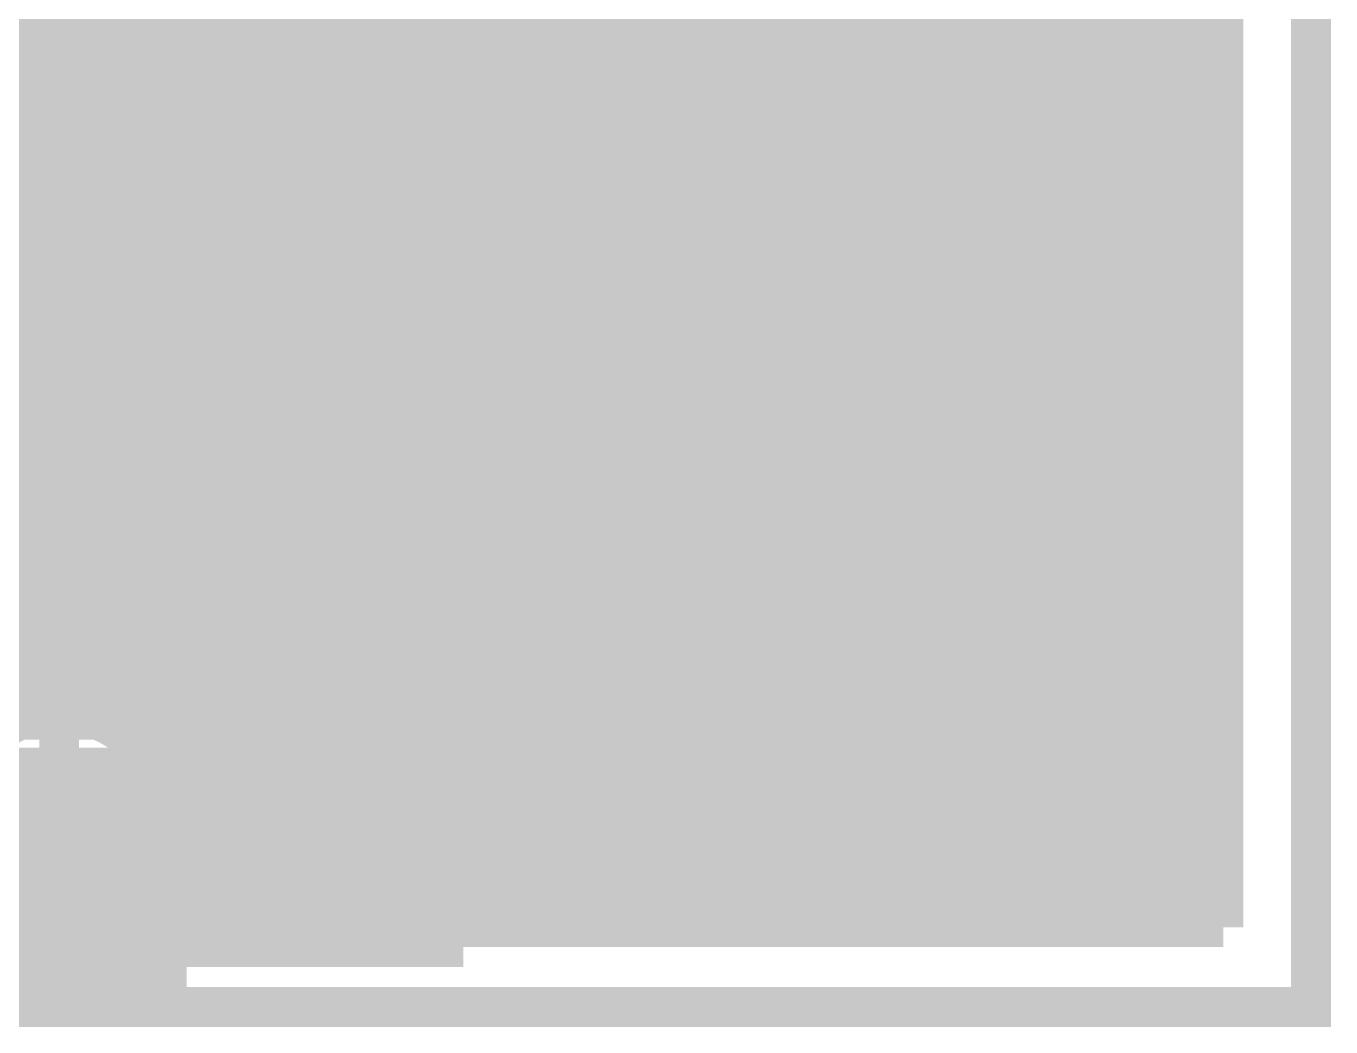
# Model space of a CAD drawing. Extents: x -7 to 100, y -42 to 30.
# Drawn here: x 91.81 to 100.13, y -0.13 to 6.25 of the extents above; entities that cross this region are included whole.
import ezdxf

# ---------------------------------------------------------------- set-up
doc = ezdxf.new("R2010")
doc.units = 0
doc.header["$MEASUREMENT"] = 0
doc.layers.get('0').update_dxf_attribs({"linetype": 'CONTINUOUS'})
for name, color, linetype in [('22-315-0_BOT', 7, 'CONTINUOUS'), ('22-315-0_DRD', 7, 'CONTINUOUS'), ('22-315-0_GND', 6, 'CONTINUOUS'), ('22-315-0_IN1', 4, 'CONTINUOUS'), ('22-315-0_SMB', 3, 'CONTINUOUS'), ('22-315-0_SMT', 5, 'CONTINUOUS'), ('22-315-0_SSB', 9, 'CONTINUOUS'), ('22-315-0_SST', 12, 'CONTINUOUS'), ('22-315-0_TOP', 11, 'CONTINUOUS'), ('THRUHOLE_TAP', 15, 'CONTINUOUS')]:
    doc.layers.add(name, color=color, linetype=linetype)

# ---------------------------------------------------------------- blocks, each defined once
blk = doc.blocks.new('ROUND_16')
at = {"const_width": 3.50012}
blk.add_lwpolyline([(-1.75006, 0, 1), (1.75006, 0, 1)], format="xyb", close=True, dxfattribs=at)
blk = doc.blocks.new('ROUND_56')
at = {"const_width": 0.35052}
blk.add_lwpolyline([(-0.17526, 0, 1), (0.17526, 0, 1)], format="xyb", close=True, dxfattribs=at)
blk = doc.blocks.new('ROUND_62')
at = {"const_width": 0.35052}
blk.add_lwpolyline([(-0.17526, 0, 1), (0.17526, 0, 1)], format="xyb", close=True, dxfattribs=at)
blk = doc.blocks.new('ROUND_66')
at = {"const_width": 2.00025}
blk.add_lwpolyline([(-1.000124, 0, 1), (1.000124, 0, 1)], format="xyb", close=True, dxfattribs=at)
blk = doc.blocks.new('ROUND_17')
at = {"const_width": 1.75006}
blk.add_lwpolyline([(-0.87503, 0, 1), (0.87503, 0, 1)], format="xyb", close=True, dxfattribs=at)
blk = doc.blocks.new('ROUND_83')
at = {"const_width": 0.10033}
blk.add_lwpolyline([(-0.050164, 0, 1), (0.050164, 0, 1)], format="xyb", close=True, dxfattribs=at)

msp = doc.modelspace()

# ---------------------------------------------------------------- linework, layer by layer
at = {"layer": '22-315-0_BOT'}
for points, const_width in [([(99.314, 23.75916), (99.314, 5.9182)], 0.254), ([(99.187, 23.58136), (99.187, 6.1214)], 0.254), ([(93.75902, 7.84098), (91.3511, 5.43052)], 0.254), ([(92.7862, 6.86816), (92.7862, 6.08076)], 0.254), ([(92.5576, 6.63956), (92.5576, 5.6769)], 0.254), ([(92.329, 6.41096), (92.329, 5.09016)], 0.254), ([(92.95638, 6.3246), (92.24264, 6.3246)], 0.254), ([(99.314, 6.3246), (99.04222, 6.3246)], 0.254), ([(92.1004, 6.18236), (92.1004, 1.86944)], 0.254), ([(92.79382, 6.096), (92.01404, 6.096)], 0.254), ([(99.314, 6.096), (99.20478, 6.096)], 0.254), ([(91.8718, 5.95376), (91.8718, 1.85674)], 0.254), ([(92.65666, 5.8674), (91.78544, 5.8674)], 0.254), ([(92.53982, 5.6388), (91.55684, 5.6388)], 0.254), ([(92.44076, 5.4102), (91.32824, 5.4102)], 0.254), ([(92.35694, 5.1816), (90.3732, 5.1816)], 0.254), ([(92.2909, 4.953), (90.3732, 4.953)], 0.254), ([(92.2401, 4.7244), (90.3732, 4.7244)], 0.254), ([(92.202, 4.4958), (90.3732, 4.4958)], 0.254), ([(92.17914, 4.2672), (90.48496, 4.2672)], 0.254), ([(92.17152, 4.0386), (90.6145, 4.0386)], 0.254), ([(92.17406, 3.81), (90.6272, 3.81)], 0.254), ([(92.19438, 3.5814), (90.6272, 3.5814)], 0.254), ([(92.22486, 3.3528), (90.6272, 3.3528)], 0.254), ([(92.27058, 3.1242), (90.9828, 3.1242)], 0.254), ([(92.33408, 2.8956), (90.9828, 2.8956)], 0.254), ([(92.329, 2.9083), (92.329, 1.80086)], 0.254), ([(92.41028, 2.667), (90.9828, 2.667)], 0.254), ([(92.50172, 2.4384), (90.9828, 2.4384)], 0.254), ([(92.5576, 2.32156), (92.5576, 1.61544)], 0.254), ([(92.61348, 2.2098), (90.9828, 2.2098)], 0.254), ([(92.74556, 1.9812), (90.9828, 1.9812)], 0.254), ([(92.7862, 1.9177), (92.7862, 0.50038)], 0.254), ([(91.74988, 1.8161), (90.9828, 1.8161)], 0.254), ([(92.89796, 1.7526), (92.41028, 1.7526)], 0.254), ([(93.0148, 1.6002), (93.0148, 0.50038)], 0.254), ([(93.0783, 1.524), (92.61856, 1.524)], 0.254), ([(90.17, 1.1938), (92.0242, 1.1938)], 0.635), ([(93.28912, 1.2954), (92.69476, 1.2954)], 0.254), ([(93.2434, 1.34112), (93.2434, 0.50038)], 0.254), ([(93.472, 1.12268), (93.472, 0.50038)], 0.254), ([(93.53804, 1.0668), (92.69222, 1.0668)], 0.254), ([(93.7006, 0.93726), (93.7006, 0.50038)], 0.254), ([(93.83776, 0.8382), (92.60332, 0.8382)], 0.254), ([(92.5576, 0.77216), (92.5576, 0.49784)], 0.254), ([(93.9292, 0.77724), (93.9292, 0.50038)], 0.254), ([(94.1578, 0.64262), (94.1578, 0.50038)], 0.254), ([(91.74988, 0.5715), (90.9828, 0.5715)], 0.254), ([(92.329, 0.58674), (92.329, 0.49784)], 0.254), ([(94.21876, 0.6096), (92.37218, 0.6096)], 0.254), ([(94.44228, 0.50038), (90.9828, 0.49784)], 0.254), ([(91.8718, 0.53086), (91.8718, 0.49784)], 0.254), ([(92.1004, 0.51816), (92.1004, 0.49784)], 0.254), ([(94.3864, 0.52578), (94.3864, 0.50038)], 0.254)]:
    msp.add_lwpolyline(points, dxfattribs=dict(at, const_width=const_width))
at = {"layer": '22-315-0_BOT', "const_width": 0.254}
for points in [[(95.9993, 7.82828, 0.4142136), (92.17152, 4.0005)], [(99.314, 5.9182, 0.2677096), (95.9993, 7.83082)], [(92.17152, 4.0005, 0.2963001), (94.44228, 0.50038)], [(92.0242, 1.87452, 0.1041726), (91.74962, 1.81669)], [(92.70492, 1.1938, 0.4142136), (92.0242, 1.87452)], [(92.0242, 0.51308, 0.4142136), (92.70492, 1.1938)], [(91.74988, 0.5715, 0.104172), (92.0242, 0.51372)]]:
    msp.add_lwpolyline(points, format="xyb", dxfattribs=at)
at = {"layer": '22-315-0_DRD', "const_width": 0.254}
for points in [[(0, 0), (-7.00024, 0), (-7.00024, 29.99994), (99.9998, 29.99994), (99.9998, 0), (0, 0)], [(95.3643, 4.6355), (95.3643, 4.0005)], [(95.9993, 4.6355), (95.3643, 4.6355)], [(95.9993, 3.3655), (95.9993, 4.6355)], [(95.3643, 4.0005), (96.6343, 4.0005)], [(96.6343, 4.0005), (96.6343, 3.3655)], [(96.6343, 3.3655), (95.9993, 3.3655)], [(92.6592, 1.8288), (91.3892, 1.8288)], [(92.0242, 1.8288), (92.0242, 0.5588)], [(92.6592, 0.5588), (92.6592, 1.8288)], [(92.6592, 1.1938), (91.3892, 1.1938)], [(91.3892, 0.5588), (92.6592, 0.5588)]]:
    msp.add_lwpolyline(points, dxfattribs=at)
at = {"layer": '22-315-0_GND', "const_width": 0.254}
msp.add_lwpolyline([(0, 0), (-7.00024, 0), (-7.00024, 29.99994), (99.9998, 29.99994), (99.9998, 0), (0, 0)], dxfattribs=at)
at = {"layer": '22-315-0_IN1', "const_width": 0.254}
for points in [[(93.091, 29.337), (93.091, 0.508)], [(93.3196, 29.337), (93.3196, 0.508)], [(93.5482, 29.337), (93.5482, 0.508)], [(93.7768, 29.337), (93.7768, 0.508)], [(99.0346, 29.337), (99.0346, 0.508)], [(99.2632, 29.337), (99.2632, 0.508)], [(99.441, 29.337), (99.441, 0.508)], [(95.377, 24.01316), (95.377, 5.98424)], [(96.52, 23.98522), (96.52, 6.01472)], [(95.6056, 23.95728), (95.6056, 6.04266)], [(95.8342, 23.92426), (95.8342, 6.07314)], [(96.0628, 23.91918), (96.0628, 6.07822)], [(96.2914, 23.9395), (96.2914, 6.0579)], [(94.0054, 14.55674), (94.0054, 4.58978)], [(95.1484, 14.43736), (95.1484, 5.89788)], [(94.234, 14.29512), (94.234, 5.09778)], [(94.4626, 14.19606), (94.4626, 5.40004)], [(94.6912, 14.18336), (94.6912, 5.61594)], [(94.9198, 14.25194), (94.9198, 5.77596)], [(96.7486, 9.59104), (96.7486, 5.94106)], [(98.806, 9.50976), (98.806, 0.508)], [(96.9772, 9.16432), (96.9772, 5.83692)], [(98.5774, 9.13638), (98.5774, 0.508)], [(97.2058, 8.9662), (97.2058, 5.69468)], [(98.3488, 8.95096), (98.3488, 0.508)], [(97.4344, 8.85444), (97.4344, 5.50672)], [(97.663, 8.8011), (97.663, 5.25018)], [(97.8916, 8.79856), (97.8916, 4.8641)], [(98.1202, 8.84682), (98.1202, 0.508)], [(91.7194, 7.82574), (91.7194, 1.80086)], [(92.8624, 7.70636), (92.8624, 0.508)], [(91.948, 7.56412), (91.948, 1.86944)], [(92.1766, 7.46506), (92.1766, 1.85674)], [(92.4052, 7.45236), (92.4052, 1.75768)], [(92.6338, 7.52094), (92.6338, 1.49352)], [(99.441, 6.223), (88.00592, 6.223)], [(95.41002, 5.9944), (88.05418, 5.9944)], [(99.441, 5.9944), (96.59112, 5.9944)], [(94.89948, 5.7658), (88.0237, 5.7658)], [(99.441, 5.7658), (97.09912, 5.7658)], [(94.59976, 5.5372), (87.90178, 5.5372)], [(99.441, 5.5372), (97.40138, 5.5372)], [(94.38386, 5.3086), (87.53602, 5.3086)], [(99.441, 5.3086), (97.61728, 5.3086)], [(94.2213, 5.08), (76.65212, 5.08)], [(99.441, 5.08), (97.7773, 5.08)], [(94.10192, 4.8514), (78.64602, 4.8514)], [(99.441, 4.8514), (97.89668, 4.8514)], [(94.01556, 4.6228), (88.52408, 4.6228)], [(99.441, 4.6228), (97.98558, 4.6228)], [(93.95714, 4.3942), (88.73236, 4.3942)], [(99.441, 4.3942), (98.04146, 4.3942)], [(93.92666, 4.1656), (88.80856, 4.1656)], [(99.441, 4.1656), (98.07448, 4.1656)], [(93.92158, 3.937), (88.80602, 3.937)], [(99.441, 3.937), (98.07956, 3.937)], [(93.93936, 3.7084), (88.71712, 3.7084)], [(99.441, 3.7084), (98.05924, 3.7084)], [(93.98508, 3.4798), (88.48598, 3.4798)], [(99.441, 3.4798), (98.01352, 3.4798)], [(94.0054, 3.40868), (94.0054, 0.508)], [(94.05874, 3.2512), (83.22818, 3.2512)], [(99.441, 3.2512), (97.93986, 3.2512)], [(97.8916, 3.13436), (97.8916, 0.508)], [(94.16288, 3.0226), (83.16976, 3.0226)], [(99.441, 3.0226), (97.83572, 3.0226)], [(94.234, 2.90068), (94.234, 0.508)], [(94.30512, 2.794), (83.00212, 2.794)], [(99.441, 2.794), (97.69602, 2.794)], [(97.663, 2.74828), (97.663, 0.508)], [(94.49308, 2.5654), (80.94472, 2.5654)], [(94.4626, 2.59842), (94.4626, 0.508)], [(99.441, 2.5654), (97.50552, 2.5654)], [(97.4344, 2.49174), (97.4344, 0.508)], [(94.6912, 2.38252), (94.6912, 0.508)], [(94.74962, 2.3368), (65.80124, 2.3368)], [(97.2058, 2.30378), (97.2058, 0.508)], [(99.441, 2.3368), (97.24898, 2.3368)], [(94.9198, 2.2225), (94.9198, 0.508)], [(96.9772, 2.16154), (96.9772, 0.508)], [(95.13316, 2.1082), (65.56502, 2.1082)], [(95.1484, 2.10058), (95.1484, 0.508)], [(96.7486, 2.0574), (96.7486, 0.508)], [(99.441, 2.1082), (96.86544, 2.1082)], [(95.377, 2.01422), (95.377, 0.508)], [(95.6056, 1.9558), (95.6056, 0.508)], [(96.52, 1.98374), (96.52, 0.508)], [(99.441, 1.8796), (70.20052, 1.8796)], [(95.8342, 1.92532), (95.8342, 0.508)], [(96.0628, 1.92024), (96.0628, 0.508)], [(96.2914, 1.94056), (96.2914, 0.508)], [(99.441, 1.651), (92.52712, 1.651)], [(99.441, 1.4224), (92.66428, 1.4224)], [(99.441, 1.1938), (92.70492, 1.1938)], [(99.441, 0.9652), (92.66428, 0.9652)], [(92.6338, 0.89154), (92.6338, 0.508)], [(99.441, 0.7366), (92.52712, 0.7366)], [(92.4052, 0.62992), (92.4052, 0.508)], [(91.7194, 0.58674), (91.7194, 0.508)], [(99.441, 0.508), (76.3143, 0.508)]]:
    msp.add_lwpolyline(points, dxfattribs=at)
for points in [[(95.9993, 6.08076, 0.4142136), (93.91904, 4.0005)], [(98.07956, 4.0005, 0.4142136), (95.9993, 6.08076)], [(93.91904, 4.0005, 0.4142136), (95.9993, 1.92024)], [(95.9993, 1.92024, 0.4142136), (98.07956, 4.0005)], [(92.0242, 1.87452, 0.4142136), (91.34348, 1.1938)], [(92.70492, 1.1938, 0.4142136), (92.0242, 1.87452)], [(91.34348, 1.1938, 0.4142136), (92.0242, 0.51308)], [(92.0242, 0.51308, 0.4142136), (92.70492, 1.1938)]]:
    msp.add_lwpolyline(points, format="xyb", dxfattribs=at)
at = {"layer": '22-315-0_SSB', "const_width": 0.1524}
for points in [[(91.63558, 2.39268), (91.4654, 2.4511), (91.4654, 2.8067), (91.63558, 2.86766), (91.9734, 2.86766), (92.14358, 2.74828), (92.14358, 2.39268), (92.4814, 2.39268), (92.4814, 2.86766)], [(91.4654, 1.91008), (92.4814, 1.91008), (92.31376, 1.7907)], [(91.9734, 1.1303), (91.4654, 1.3081)], [(91.9734, 0.83566), (91.9734, 1.19126), (92.14358, 1.3081), (92.31376, 1.3081), (92.4814, 1.19126), (92.4814, 0.83566), (91.4654, 0.83566)]]:
    msp.add_lwpolyline(points, dxfattribs=at)
at = {"layer": '22-315-0_SST', "const_width": 0.254}
for points in [[(92.837, 3.048), (86.233, 3.048), (86.233, 1.905)], [(91.821, 3.048), (91.821, 1.905)], [(92.0496, 3.048), (92.0496, 1.905)], [(92.2782, 3.048), (92.2782, 1.905)], [(92.5068, 3.048), (92.5068, 1.905)], [(92.7354, 3.048), (92.7354, 1.905)], [(92.837, 3.048), (92.837, 1.905)], [(92.837, 2.921), (86.233, 2.921)], [(92.837, 2.6924), (86.233, 2.6924)], [(92.837, 2.4638), (86.233, 2.4638)], [(92.837, 2.2352), (86.233, 2.2352)], [(92.837, 2.0066), (86.233, 2.0066)], [(92.837, 1.905), (86.233, 1.905)], [(92.837, 1.524), (86.233, 1.524), (86.233, 0.254)], [(92.837, 1.4986), (86.233, 1.4986)], [(91.821, 1.524), (91.821, 0.254)], [(92.0496, 1.524), (92.0496, 0.254)], [(92.2782, 1.524), (92.2782, 0.254)], [(92.5068, 1.524), (92.5068, 0.254)], [(92.7354, 1.524), (92.7354, 0.254)], [(92.837, 1.524), (92.837, 0.254)], [(92.837, 1.27), (86.233, 1.27)], [(92.837, 1.0414), (86.233, 1.0414)], [(92.837, 0.8128), (86.233, 0.8128)], [(92.837, 0.5842), (86.233, 0.5842)], [(92.837, 0.3556), (86.233, 0.3556)], [(92.837, 0.254), (86.233, 0.254)]]:
    msp.add_lwpolyline(points, dxfattribs=at)
at = {"layer": '22-315-0_TOP'}
for points, const_width in [([(99.15652, 20.28698), (99.15652, 6.25602)], 0.254), ([(99.38512, 20.28698), (99.38512, 5.89534)], 0.254), ([(99.441, 20.28698), (99.441, 5.79374)], 0.254), ([(91.84132, 7.58444), (91.84132, 2.9972)], 0.254), ([(92.75572, 7.53364), (92.75572, 6.12648)], 0.254), ([(92.06992, 7.44474), (92.06992, 2.9972)], 0.254), ([(92.29852, 7.39648), (92.29852, 5.16382)], 0.254), ([(92.52712, 7.42442), (92.52712, 5.73024)], 0.254), ([(92.89288, 6.3246), (88.01354, 6.3246)], 0.254), ([(99.441, 6.3246), (99.10572, 6.3246)], 0.254), ([(92.7354, 6.096), (88.09482, 6.096)], 0.254), ([(99.441, 6.096), (99.26574, 6.096)], 0.254), ([(92.59824, 5.8674), (88.0999, 5.8674)], 0.254), ([(99.441, 5.8674), (99.40036, 5.8674)], 0.254), ([(92.4814, 5.6388), (88.02624, 5.6388)], 0.254), ([(92.38488, 5.4102), (87.8459, 5.4102)], 0.254), ([(92.3036, 5.1816), (84.6836, 5.1816)], 0.254), ([(92.23756, 4.953), (84.6836, 4.953)], 0.254), ([(92.18676, 4.7244), (86.74354, 4.7244)], 0.254), ([(92.1512, 4.4958), (86.74354, 4.4958)], 0.254), ([(95.9993, 4.0005), (94.234, 2.2352), (78.105, 2.2352)], 0.762), ([(92.12834, 4.2672), (86.74354, 4.2672)], 0.254), ([(92.12072, 4.0386), (86.74354, 4.0386)], 0.254), ([(92.12326, 3.81), (86.74354, 3.81)], 0.254), ([(92.14104, 3.5814), (86.74354, 3.5814)], 0.254), ([(92.17406, 3.3528), (86.74354, 3.3528)], 0.254), ([(92.21978, 3.1242), (79.8576, 3.1242)], 0.254), ([(92.25026, 2.9972), (79.8576, 2.9972)], 0.254), ([(93.05544, 1.4732), (92.69984, 1.4732)], 0.254), ([(92.75572, 1.4732), (92.75572, 0.381)], 0.254), ([(92.98432, 1.4732), (92.98432, 0.381)], 0.254), ([(92.0242, 1.1938), (82.7278, 1.1938)], 0.635), ([(93.218, 1.2954), (92.7481, 1.2954)], 0.254), ([(93.21292, 1.30048), (93.21292, 0.381)], 0.254), ([(93.4593, 1.0668), (92.74302, 1.0668)], 0.254), ([(93.44152, 1.08204), (93.44152, 0.381)], 0.254), ([(93.67012, 0.89662), (93.67012, 0.381)], 0.254), ([(93.74886, 0.8382), (92.66174, 0.8382)], 0.254), ([(93.89872, 0.7366), (93.89872, 0.381)], 0.254), ([(92.52712, 0.66294), (92.52712, 0.381)], 0.254), ([(94.11208, 0.6096), (92.46362, 0.6096)], 0.254), ([(94.12732, 0.60198), (94.12732, 0.381)], 0.254), ([(91.8083, 0.4953), (82.94116, 0.4953)], 0.254), ([(91.84132, 0.48514), (91.84132, 0.381)], 0.254), ([(92.06992, 0.46482), (92.06992, 0.381)], 0.254), ([(92.29852, 0.51562), (92.29852, 0.381)], 0.254), ([(94.35592, 0.48514), (94.35592, 0.381)], 0.254), ([(94.59976, 0.381), (5.70484, 0.381)], 0.254)]:
    msp.add_lwpolyline(points, dxfattribs=dict(at, const_width=const_width))
at = {"layer": '22-315-0_TOP', "const_width": 0.254}
for points in [[(95.9993, 7.87908, 0.4142136), (92.12072, 4.0005)], [(99.441, 5.79374, 0.2795766), (95.9993, 7.88162)], [(92.12072, 4.0005, 0.0654652), (92.25256, 2.99782)], [(92.75572, 1.1938, 0.0983446), (92.7002, 1.47335)], [(93.05544, 1.4732, 0.1237331), (94.60004, 0.38171)], [(92.0242, 0.46228, 0.4142136), (92.75572, 1.1938)], [(91.8083, 0.4953, 0.0750846), (92.0242, 0.4627)]]:
    msp.add_lwpolyline(points, format="xyb", dxfattribs=at)

# ---------------------------------------------------------------- block references
at = {"layer": '22-315-0_BOT'}
for name, p in [('ROUND_16', (95.9993, 4.0005)), ('ROUND_56', (92.0242, 1.1938))]:
    msp.add_blockref(name, p, dxfattribs=at)
at = {"layer": '22-315-0_GND'}
for name, p in [('ROUND_66', (95.9993, 4.0005)), ('ROUND_62', (92.0242, 1.1938))]:
    msp.add_blockref(name, p, dxfattribs=at)
at = {"layer": '22-315-0_IN1'}
for name, p in [('ROUND_17', (95.9993, 4.0005)), ('ROUND_62', (92.0242, 1.1938))]:
    msp.add_blockref(name, p, dxfattribs=at)
at = {"layer": '22-315-0_SMB'}
msp.add_blockref('ROUND_16', (95.9993, 4.0005), dxfattribs=at)
at = {"layer": '22-315-0_SMT'}
msp.add_blockref('ROUND_16', (95.9993, 4.0005), dxfattribs=at)
at = {"layer": '22-315-0_TOP'}
for name, p in [('ROUND_16', (95.9993, 4.0005)), ('ROUND_56', (92.0242, 1.1938))]:
    msp.add_blockref(name, p, dxfattribs=at)
at = {"layer": 'THRUHOLE_TAP'}
for name, p in [('ROUND_17', (95.9993, 4.0005)), ('ROUND_83', (92.0242, 1.1938))]:
    msp.add_blockref(name, p, dxfattribs=at)

doc.saveas('drawing.dxf')
